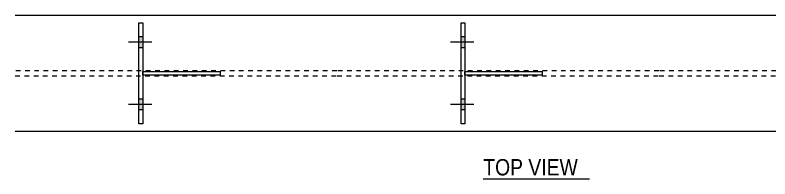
# Model space of a CAD drawing. Header units: millimetres. Extents: x 2 to 825, y 1 to 579.
# Drawn here: x 241.9 to 404.2, y 382.2 to 417.3 of the extents above; entities that cross this region are included whole.
import ezdxf

# ---------------------------------------------------------------- set-up
doc = ezdxf.new("R2010")
doc.units = ezdxf.units.MM
doc.linetypes.add('XKITLINE00', pattern=[0])
doc.linetypes.add('XKITLINE01', pattern=[4, 1, -1, 1, -1])
for name, color, linetype, lineweight in [('Bolt', 3, 'Continuous', 0), ('OtherObjectType', 7, 'Continuous', 0), ('Part', 2, 'Continuous', 0)]:
    doc.layers.add(name, color=color, linetype=linetype, lineweight=lineweight)
doc.styles.add('ARIAL', font='ARIAL.TTF')

# ---------------------------------------------------------------- blocks, each defined once
blk = doc.blocks.new('*A35')
at = {"layer": 'Bolt'}
for points in [[(268.56, 412.63), (269.39, 412.63), (269.39, 410.29), (268.56, 410.29)], [(268.56, 412.63), (269.39, 412.63), (269.39, 410.29), (268.56, 410.29)], [(268.56, 399.29), (269.39, 399.29), (269.39, 396.96), (268.56, 396.96)], [(268.56, 399.29), (269.39, 399.29), (269.39, 396.96), (268.56, 396.96)]]:
    blk.add_hatch(color=3, dxfattribs=at).paths.add_polyline_path(points, flags=17)
at = {"layer": 'Bolt', "color": 3, "linetype": 'XKITLINE00', "lineweight": 0}
for p, q in [((269.39, 412.63), (268.56, 412.63)), ((269.39, 412.63), (268.56, 412.63)), ((271.32, 411.46), (266.32, 411.46)), ((271.32, 411.46), (266.32, 411.46)), ((269.39, 410.29), (268.56, 410.29)), ((269.39, 410.29), (268.56, 410.29)), ((269.39, 399.29), (268.56, 399.29)), ((269.39, 399.29), (268.56, 399.29)), ((271.32, 398.13), (266.32, 398.13)), ((271.32, 398.13), (266.32, 398.13)), ((269.39, 396.96), (268.56, 396.96)), ((269.39, 396.96), (268.56, 396.96))]:
    blk.add_line(p, q, dxfattribs=at)
blk = doc.blocks.new('*A38')
at = {"layer": 'Bolt'}
for points in [[(337.79, 412.63), (338.62, 412.63), (338.62, 410.29), (337.79, 410.29)], [(337.79, 412.63), (338.62, 412.63), (338.62, 410.29), (337.79, 410.29)], [(337.79, 399.29), (338.62, 399.29), (338.62, 396.96), (337.79, 396.96)], [(337.79, 399.29), (338.62, 399.29), (338.62, 396.96), (337.79, 396.96)]]:
    blk.add_hatch(color=3, dxfattribs=at).paths.add_polyline_path(points, flags=17)
at = {"layer": 'Bolt', "color": 3, "linetype": 'XKITLINE00', "lineweight": 0}
for p, q in [((338.62, 412.63), (337.79, 412.63)), ((338.62, 412.63), (337.79, 412.63)), ((340.56, 411.46), (335.56, 411.46)), ((340.56, 411.46), (335.56, 411.46)), ((338.62, 410.29), (337.79, 410.29)), ((338.62, 410.29), (337.79, 410.29)), ((338.62, 399.29), (337.79, 399.29)), ((338.62, 399.29), (337.79, 399.29)), ((340.56, 398.13), (335.56, 398.13)), ((340.56, 398.13), (335.56, 398.13)), ((338.62, 396.96), (337.79, 396.96)), ((338.62, 396.96), (337.79, 396.96))]:
    blk.add_line(p, q, dxfattribs=at)
blk = doc.blocks.new('*A45')
at = {"layer": 'Part', "color": 2, "linetype": 'XKITLINE00', "lineweight": 0}
for p, q in [((241.92, 417.29), (311.06, 417.29)), ((311.16, 417.29), (380.29, 417.29)), ((380.39, 417.29), (449.52, 417.29)), ((311.06, 392.29), (241.92, 392.29)), ((380.29, 392.29), (311.16, 392.29)), ((449.52, 392.29), (380.39, 392.29))]:
    blk.add_line(p, q, dxfattribs=at)
at = {"layer": 'Part', "color": 7, "linetype": 'XKITLINE01', "lineweight": 0}
for p, q in [((311.06, 405.34), (241.92, 405.34)), ((241.92, 404.25), (311.06, 404.25)), ((380.29, 405.34), (311.16, 405.34)), ((311.16, 404.25), (380.29, 404.25)), ((449.52, 405.34), (380.39, 405.34)), ((380.39, 404.25), (449.52, 404.25))]:
    blk.add_line(p, q, dxfattribs=at)
blk = doc.blocks.new('*A46')
at = {"layer": 'Part', "color": 2, "linetype": 'XKITLINE00', "lineweight": 0}
for p, q in [((268.56, 415.63), (269.39, 415.63)), ((268.56, 393.96), (268.56, 415.63)), ((269.39, 415.63), (269.39, 393.96)), ((269.39, 393.96), (268.56, 393.96))]:
    blk.add_line(p, q, dxfattribs=at)
blk = doc.blocks.new('*A47')
at = {"layer": 'Part', "color": 2, "linetype": 'XKITLINE00', "lineweight": 0}
for p, q in [((269.39, 405.21), (286.06, 405.21)), ((286.06, 404.38), (269.39, 404.38)), ((286.06, 404.38), (286.06, 405.21))]:
    blk.add_line(p, q, dxfattribs=at)
at = {"layer": 'Part', "color": 7, "linetype": 'XKITLINE01', "lineweight": 0}
blk.add_line((269.39, 404.38), (269.39, 405.21), dxfattribs=at)
blk.add_line((269.39, 404.38), (269.39, 405.21), dxfattribs=at)
blk = doc.blocks.new('*A52')
at = {"layer": 'Part', "color": 2, "linetype": 'XKITLINE00', "lineweight": 0}
for p, q in [((337.79, 415.63), (338.62, 415.63)), ((337.79, 393.96), (337.79, 415.63)), ((338.62, 415.63), (338.62, 393.96)), ((338.62, 393.96), (337.79, 393.96))]:
    blk.add_line(p, q, dxfattribs=at)
blk = doc.blocks.new('*A53')
at = {"layer": 'Part', "color": 2, "linetype": 'XKITLINE00', "lineweight": 0}
for p, q in [((338.62, 405.21), (355.29, 405.21)), ((355.29, 404.38), (338.62, 404.38)), ((355.29, 404.38), (355.29, 405.21))]:
    blk.add_line(p, q, dxfattribs=at)
at = {"layer": 'Part', "color": 7, "linetype": 'XKITLINE01', "lineweight": 0}
blk.add_line((338.62, 404.38), (338.62, 405.21), dxfattribs=at)
blk.add_line((338.62, 404.38), (338.62, 405.21), dxfattribs=at)
blk = doc.blocks.new('*A146')
at = {"layer": 'OtherObjectType', "color": 7, "linetype": 'XKITLINE00', "lineweight": 0}
blk.add_line((342.58, 382.15), (365.41, 382.15), dxfattribs=at)
at = {"layer": 'OtherObjectType', "color": 7, "style": 'ARIAL', "width": 0.85}
blk.add_text('TOP VIEW', height=3.5, dxfattribs=at).set_placement((342.58, 382.9))

msp = doc.modelspace()

# ---------------------------------------------------------------- block references
at = {"lineweight": 0}
for name in ['*A46', '*A52', '*A35', '*A38', '*A47', '*A53', '*A146']:
    msp.add_blockref(name, (0, 0), dxfattribs=at)
at = {"layer": 'Part', "lineweight": 0}
msp.add_blockref('*A45', (0, 0), dxfattribs=at)

doc.saveas('drawing.dxf')
